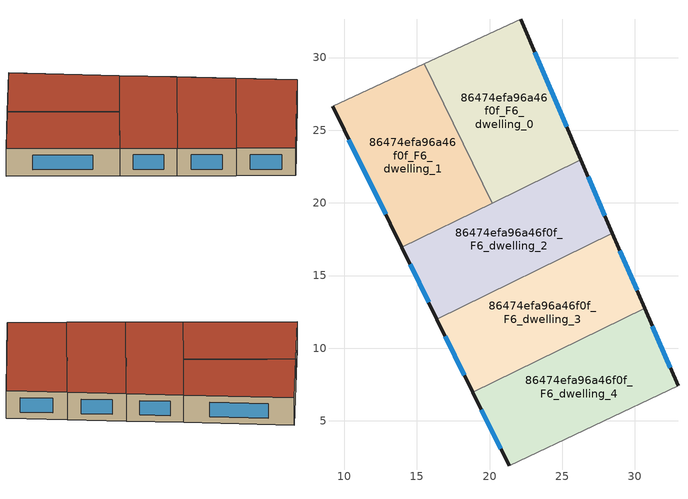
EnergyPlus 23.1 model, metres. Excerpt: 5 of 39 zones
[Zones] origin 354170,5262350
86474efa96a46f0f_F6_dwelling_0
 floor to 86474efa96a46f0f_F5_dwelling_0 (EU_floor_Construction): 22.13,32.65 26.28,22.98 20.19,19.99 15.49,29.57 z18
 wall outside (EU_wall_Construction): 26.28,22.98 22.13,32.65 z18:21
 wall adiabatic (EU_wall_Construction): 22.13,32.65 15.49,29.57 z18:21
 wall to 86474efa96a46f0f_F6_dwelling_1 (EU_wall_Construction): 15.49,29.57 20.19,19.99 z18:21
 wall to 86474efa96a46f0f_F6_dwelling_2 (EU_wall_Construction): 20.19,19.99 26.28,22.98 z18:21
 window (EU_Window_Construction): 25.3,25.25 23.1,30.38 z18.7:20.3
 roof outside (EU_roof_Construction): 26.28,22.98 22.13,32.65 15.49,29.57 20.19,19.99 z21
86474efa96a46f0f_F6_dwelling_1
 floor to 86474efa96a46f0f_F5_dwelling_1 (EU_floor_Construction): 15.49,29.57 20.19,19.99 13.95,16.93 9.19,26.63 z18
 wall outside (EU_wall_Construction): 9.19,26.63 13.95,16.93 z18:21
 wall adiabatic (EU_wall_Construction): 15.49,29.57 9.19,26.63 z18:21
 wall to 86474efa96a46f0f_F6_dwelling_2 (EU_wall_Construction): 13.95,16.93 20.19,19.99 z18:21
 window (EU_Window_Construction): 10.31,24.35 12.83,19.21 z18.7:20.3
 roof outside (EU_roof_Construction): 20.19,19.99 15.49,29.57 9.19,26.63 13.95,16.93 z21
86474efa96a46f0f_F6_dwelling_2
 floor to 86474efa96a46f0f_F5_dwelling_2 (EU_floor_Construction): 26.28,22.98 28.44,17.92 16.37,12 13.95,16.93 z18
 wall outside (EU_wall_Construction): 13.95,16.93 16.37,12 / 28.44,17.92 26.28,22.98 z18:21
 wall to 86474efa96a46f0f_F6_dwelling_3 (EU_wall_Construction): 16.37,12 28.44,17.92 z18:21
 window (EU_Window_Construction): 14.52,15.77 15.81,13.16 / 27.93,19.11 26.79,21.79 z18.7:20.3
 roof outside (EU_roof_Construction): 28.44,17.92 26.28,22.98 13.95,16.93 16.37,12 z21
86474efa96a46f0f_F6_dwelling_3
 floor to 86474efa96a46f0f_F5_dwelling_3 (EU_floor_Construction): 28.44,17.92 30.66,12.76 18.85,6.97 16.37,12 z18
 wall outside (EU_wall_Construction): 16.37,12 18.85,6.97 / 30.66,12.76 28.44,17.92 z18:21
 wall to 86474efa96a46f0f_F6_dwelling_4 (EU_wall_Construction): 18.85,6.97 30.66,12.76 z18:21
 window (EU_Window_Construction): 16.95,10.82 18.27,8.15 / 30.14,13.98 28.96,16.71 z18.7:20.3
 roof outside (EU_roof_Construction): 30.66,12.76 28.44,17.92 16.37,12 18.85,6.97 z21
86474efa96a46f0f_F6_dwelling_4
 floor to 86474efa96a46f0f_F5_dwelling_4 (EU_floor_Construction): 30.66,12.76 32.96,7.4 21.34,1.9 18.85,6.97 z18
 wall outside (EU_wall_Construction): 18.85,6.97 21.34,1.9 / 32.96,7.4 30.66,12.76 z18:21
 wall adiabatic (EU_wall_Construction): 21.34,1.9 32.96,7.4 z18:21
 window (EU_Window_Construction): 19.43,5.78 20.75,3.09 / 32.42,8.66 31.2,11.5 z18.7:20.3
 roof outside (EU_roof_Construction): 32.96,7.4 30.66,12.76 18.85,6.97 21.34,1.9 z21
[Building]
EU S2 Campaign: North Axis=0; Terrain=City; Solar Distribution=FullExterior
[Site:Location]
Budapest.Ferenc.Liszt.Intl.AP: Latitude=47.437; Longitude=19.256; Time Zone=1; Elevation=185
[SizingPeriod:WeatherFileDays]
AnnualSizingPeriod: Begin Month=1; Begin Day of Month=1; End Month=12; End Day of Month=31; Day of Week for Start Day=Monday; Use Weather File Daylight Saving Period=No; Use Weather File Rain and Snow Indicators=No
[MATERIAL]
EU_InternalMass_Material: Roughness=MediumRough; Thickness=0.1; Conductivity=1; Density=1800; Specific Heat=900; Thermal Absorptance=0.9; Solar Absorptance=0.7; Visible Absorptance=0.7
[MATERIAL:NOMASS] Roughness=MediumRough; Thermal Absorptance=0.9; Solar Absorptance=0.7; Visible Absorptance=0.7
Name | Thermal Resistance
EU_wall_NoMass | 0.832559
EU_roof_NoMass | 1.39638
EU_floor_NoMass | 0.872794
[WINDOWMATERIAL:SIMPLEGLAZINGSYSTEM]
EU_Window_SimpleGlazing: UFactor=2.79869; Solar Heat Gain Coefficient=0.75; Visible Transmittance=0.75
[CONSTRUCTION]
EU_wall_Construction: EU_wall_NoMass
EU_roof_Construction: EU_roof_NoMass
EU_floor_Construction: EU_floor_NoMass
EU_Window_Construction: EU_Window_SimpleGlazing
EU_InternalMass_Construction: EU_InternalMass_Material
[ZONE] Type=1; Multiplier=1; Ceiling Height=autocalculate; Floor Area=autocalculate; Part of Total Floor Area=Yes
Name | Volume
86474efa96a46f0f_F6_dwelling_0 | 223.846
86474efa96a46f0f_F6_dwelling_1 | 223.842
86474efa96a46f0f_F6_dwelling_2 | 223.853
86474efa96a46f0f_F6_dwelling_3 | 223.848
86474efa96a46f0f_F6_dwelling_4 | 223.835
[INTERNALMASS] Construction=EU_InternalMass_Construction
Name | Zone or ZoneList | Surface Area
86474efa96a46f0f_F6_dwelling_0_EU_InternalMass | 86474efa96a46f0f_F6_dwelling_0 | 74.6144
86474efa96a46f0f_F6_dwelling_1_EU_InternalMass | 86474efa96a46f0f_F6_dwelling_1 | 74.6144
86474efa96a46f0f_F6_dwelling_2_EU_InternalMass | 86474efa96a46f0f_F6_dwelling_2 | 74.6175
86474efa96a46f0f_F6_dwelling_3_EU_InternalMass | 86474efa96a46f0f_F6_dwelling_3 | 74.6162
86474efa96a46f0f_F6_dwelling_4_EU_InternalMass | 86474efa96a46f0f_F6_dwelling_4 | 74.6117
[OTHEREQUIPMENT] Fuel Type=Electricity; Design Level Calculation Method=Watts/Area; Power per Zone Floor Area=1; Fraction Latent=0; Fraction Radiant=0; Fraction Lost=0; Carbon Dioxide Generation Rate=0; EndUse Subcategory=EU_Step8_InternalGains
Name | Zone or ZoneList or Space or SpaceList | Schedule
EU_Step8_InternalGain_86474efa96a46f0f_F6_dwelling_0_f000 | 86474efa96a46f0f_F6_dwelling_0 | EU_Step8_GainSchedule_86474efa96a46f0f_F6_dwelling_0_f000
EU_Step8_InternalGain_86474efa96a46f0f_F6_dwelling_1_f000 | 86474efa96a46f0f_F6_dwelling_1 | EU_Step8_GainSchedule_86474efa96a46f0f_F6_dwelling_1_f000
EU_Step8_InternalGain_86474efa96a46f0f_F6_dwelling_2_f000 | 86474efa96a46f0f_F6_dwelling_2 | EU_Step8_GainSchedule_86474efa96a46f0f_F6_dwelling_2_f000
EU_Step8_InternalGain_86474efa96a46f0f_F6_dwelling_3_f000 | 86474efa96a46f0f_F6_dwelling_3 | EU_Step8_GainSchedule_86474efa96a46f0f_F6_dwelling_3_f000
EU_Step8_InternalGain_86474efa96a46f0f_F6_dwelling_4_f000 | 86474efa96a46f0f_F6_dwelling_4 | EU_Step8_GainSchedule_86474efa96a46f0f_F6_dwelling_4_f000
[ZONEVENTILATION:DESIGNFLOWRATE] Schedule=EU_AlwaysOn; Design Flow Rate Calculation Method=AirChanges/Hour; Air Changes per Hour=0.475469; Ventilation Type=Natural; Fan Pressure Rise=0; Fan Total Efficiency=1; Constant Term Coefficient=1; Temperature Term Coefficient=0; Velocity Term Coefficient=0; Velocity Squared Term Coefficient=0; Minimum Indoor Temperature=-100; Maximum Indoor Temperature=100; Delta Temperature=-100; Minimum Outdoor Temperature=-100; Maximum Outdoor Temperature=100; Maximum Wind Speed=40
Name | Zone or ZoneList or Space or SpaceList
EU_ConstantAir_86474efa96a46f0f_F6_dwelling_0 | 86474efa96a46f0f_F6_dwelling_0
EU_ConstantAir_86474efa96a46f0f_F6_dwelling_1 | 86474efa96a46f0f_F6_dwelling_1
EU_ConstantAir_86474efa96a46f0f_F6_dwelling_2 | 86474efa96a46f0f_F6_dwelling_2
EU_ConstantAir_86474efa96a46f0f_F6_dwelling_3 | 86474efa96a46f0f_F6_dwelling_3
EU_ConstantAir_86474efa96a46f0f_F6_dwelling_4 | 86474efa96a46f0f_F6_dwelling_4
[HVACTEMPLATE:THERMOSTAT] Constant Heating Setpoint=20; Constant Cooling Setpoint=50
EU_HeatOnly_86474efa96a46f0f_F0_dwelling_0; EU_HeatOnly_86474efa96a46f0f_F0_dwelling_1; EU_HeatOnly_86474efa96a46f0f_F0_dwelling_2; EU_HeatOnly_86474efa96a46f0f_F0_dwelling_3; EU_HeatOnly_86474efa96a46f0f_F0_dwelling_4; EU_HeatOnly_86474efa96a46f0f_F0_dwelling_5; EU_HeatOnly_86474efa96a46f0f_F1_dwelling_0; EU_HeatOnly_86474efa96a46f0f_F1_dwelling_1; EU_HeatOnly_86474efa96a46f0f_F1_dwelling_2; EU_HeatOnly_86474efa96a46f0f_F1_dwelling_3; EU_HeatOnly_86474efa96a46f0f_F1_dwelling_4; EU_HeatOnly_86474efa96a46f0f_F1_dwelling_5; EU_HeatOnly_86474efa96a46f0f_F2_dwelling_0; EU_HeatOnly_86474efa96a46f0f_F2_dwelling_1; EU_HeatOnly_86474efa96a46f0f_F2_dwelling_2; EU_HeatOnly_86474efa96a46f0f_F2_dwelling_3; EU_HeatOnly_86474efa96a46f0f_F2_dwelling_4; EU_HeatOnly_86474efa96a46f0f_F2_dwelling_5; EU_HeatOnly_86474efa96a46f0f_F3_dwelling_0; EU_HeatOnly_86474efa96a46f0f_F3_dwelling_1; EU_HeatOnly_86474efa96a46f0f_F3_dwelling_2; EU_HeatOnly_86474efa96a46f0f_F3_dwelling_3; EU_HeatOnly_86474efa96a46f0f_F3_dwelling_4; EU_HeatOnly_86474efa96a46f0f_F3_dwelling_5; EU_HeatOnly_86474efa96a46f0f_F4_dwelling_0; EU_HeatOnly_86474efa96a46f0f_F4_dwelling_1; EU_HeatOnly_86474efa96a46f0f_F4_dwelling_2; EU_HeatOnly_86474efa96a46f0f_F4_dwelling_3; EU_HeatOnly_86474efa96a46f0f_F4_dwelling_4; EU_HeatOnly_86474efa96a46f0f_F5_dwelling_0; EU_HeatOnly_86474efa96a46f0f_F5_dwelling_1; EU_HeatOnly_86474efa96a46f0f_F5_dwelling_2; EU_HeatOnly_86474efa96a46f0f_F5_dwelling_3; EU_HeatOnly_86474efa96a46f0f_F5_dwelling_4; EU_HeatOnly_86474efa96a46f0f_F6_dwelling_0; EU_HeatOnly_86474efa96a46f0f_F6_dwelling_1; EU_HeatOnly_86474efa96a46f0f_F6_dwelling_2; EU_HeatOnly_86474efa96a46f0f_F6_dwelling_3; EU_HeatOnly_86474efa96a46f0f_F6_dwelling_4
[HVACTEMPLATE:ZONE:IDEALLOADSAIRSYSTEM] System Availability Schedule=EU_AlwaysOn; Maximum Heating Supply Air Temperature=50; Minimum Cooling Supply Air Temperature=13; Maximum Heating Supply Air Humidity Ratio=0.0156; Minimum Cooling Supply Air Humidity Ratio=0.0077; Heating Limit=NoLimit; Cooling Limit=NoLimit; Heating Availability Schedule=EU_AlwaysOn; Cooling Availability Schedule=EU_CoolingOff; Dehumidification Control Type=ConstantSensibleHeatRatio; Cooling Sensible Heat Ratio=0.7; Dehumidification Setpoint=60; Humidification Control Type=None; Humidification Setpoint=30; Outdoor Air Method=None; Outdoor Air Flow Rate per Person=0.00944; Outdoor Air Flow Rate per Zone Floor Area=0; Outdoor Air Flow Rate per Zone=0; Demand Controlled Ventilation Type=None; Outdoor Air Economizer Type=NoEconomizer; Heat Recovery Type=None; Sensible Heat Recovery Effectiveness=0.7; Latent Heat Recovery Effectiveness=0.65
Name | Template Thermostat
86474efa96a46f0f_F6_dwelling_0 | EU_HeatOnly_86474efa96a46f0f_F6_dwelling_0
86474efa96a46f0f_F6_dwelling_1 | EU_HeatOnly_86474efa96a46f0f_F6_dwelling_1
86474efa96a46f0f_F6_dwelling_2 | EU_HeatOnly_86474efa96a46f0f_F6_dwelling_2
86474efa96a46f0f_F6_dwelling_3 | EU_HeatOnly_86474efa96a46f0f_F6_dwelling_3
86474efa96a46f0f_F6_dwelling_4 | EU_HeatOnly_86474efa96a46f0f_F6_dwelling_4
[SIZING:ZONE] Zone Cooling Design Supply Air Temperature Input Method=SupplyAirTemperature; Zone Cooling Design Supply Air Temperature=13; Zone Heating Design Supply Air Temperature Input Method=SupplyAirTemperature; Zone Heating Design Supply Air Temperature=50; Zone Cooling Design Supply Air Humidity Ratio=0.008; Zone Heating Design Supply Air Humidity Ratio=0.008; Cooling Design Air Flow Method=DesignDay; Cooling Design Air Flow Rate=0; Cooling Minimum Air Flow per Zone Floor Area=0.000762; Cooling Minimum Air Flow=0; Cooling Minimum Air Flow Fraction=0.2; Heating Design Air Flow Method=DesignDay; Heating Design Air Flow Rate=0; Heating Maximum Air Flow per Zone Floor Area=0.002032; Heating Maximum Air Flow=0.141576; Heating Maximum Air Flow Fraction=0.3; Account for Dedicated Outdoor Air System=No; Dedicated Outdoor Air System Control Strategy=NeutralSupplyAir; Dedicated Outdoor Air Low Setpoint Temperature for Design=autosize; Dedicated Outdoor Air High Setpoint Temperature for Design=autosize; Zone Load Sizing Method=Sensible Load Only No Latent Load; Zone Latent Cooling Design Supply Air Humidity Ratio Input Method=HumidityRatioDifference; Zone Cooling Design Supply Air Humidity Ratio Difference=0.005; Zone Latent Heating Design Supply Air Humidity Ratio Input Method=HumidityRatioDifference; Zone Humidification Design Supply Air Humidity Ratio Difference=0.005
86474efa96a46f0f_F6_dwelling_0; 86474efa96a46f0f_F6_dwelling_1; 86474efa96a46f0f_F6_dwelling_2; 86474efa96a46f0f_F6_dwelling_3; 86474efa96a46f0f_F6_dwelling_4
[SCHEDULE:CONSTANT]
Name | Hourly Value
EU_AlwaysOn | 1
EU_CoolingOff | 0
[SCHEDULE:FILE] Column Number=1; Rows to Skip at Top=0; Number of Hours of Data=8760; Column Separator=Comma; Interpolate to Timestep=No; Minutes per Item=60; Adjust Schedule for Daylight Savings=Yes
Name | File
EU_Step8_GainSchedule_86474efa96a46f0f_F6_dwelling_0_f000 | ../../schedules/86474efa96a46f0f/86474efa96a46f0f_F6_dwelling_0_f000_gain.csv
EU_Step8_GainSchedule_86474efa96a46f0f_F6_dwelling_1_f000 | ../../schedules/86474efa96a46f0f/86474efa96a46f0f_F6_dwelling_1_f000_gain.csv
EU_Step8_GainSchedule_86474efa96a46f0f_F6_dwelling_2_f000 | ../../schedules/86474efa96a46f0f/86474efa96a46f0f_F6_dwelling_2_f000_gain.csv
EU_Step8_GainSchedule_86474efa96a46f0f_F6_dwelling_3_f000 | ../../schedules/86474efa96a46f0f/86474efa96a46f0f_F6_dwelling_3_f000_gain.csv
EU_Step8_GainSchedule_86474efa96a46f0f_F6_dwelling_4_f000 | ../../schedules/86474efa96a46f0f/86474efa96a46f0f_F6_dwelling_4_f000_gain.csv
